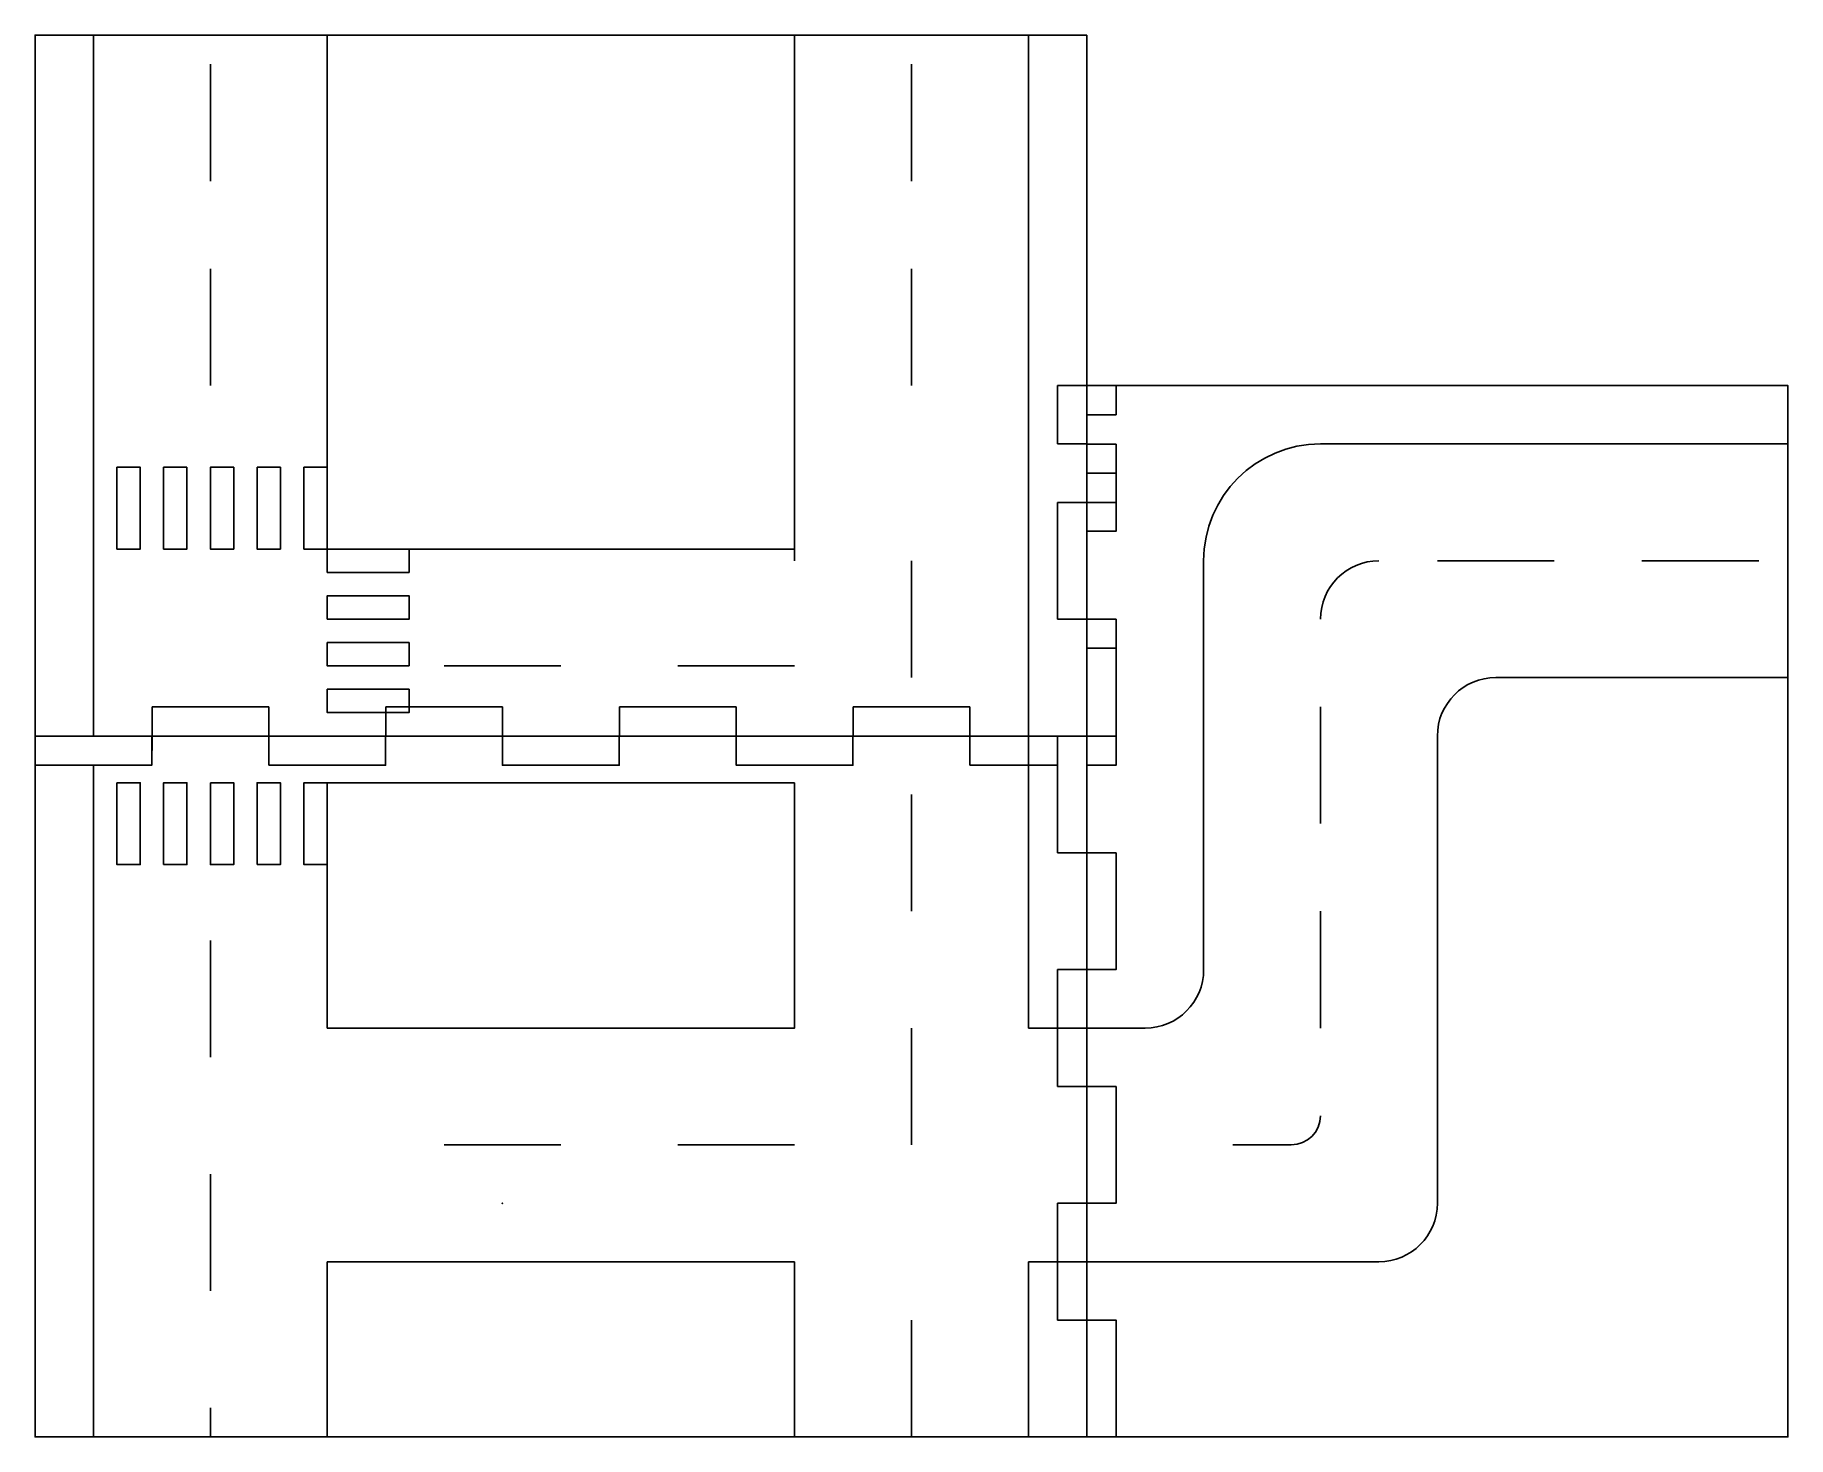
# Model space of a CAD drawing. Header units: millimetres. Extents: x -400 to 1100, y -200 to 1000.
import ezdxf

# ---------------------------------------------------------------- set-up
doc = ezdxf.new("R2010")
doc.units = ezdxf.units.MM
doc.layers.get('0').update_dxf_attribs({"linetype": 'CONTINUOUS'})

msp = doc.modelspace()

# ---------------------------------------------------------------- linework, layer by layer
for p, q in [((-400, 1000), (-400, 400)), ((500, 1000), (-400, 1000)), ((-350, 1000), (-350, 400)), ((-150, 560), (-150, 1000)), ((250, 1000), (250, 550)), ((450, 1000), (450, 400)), ((500, 1000), (500, 700)), ((-250, 975), (-250, 875)), ((350, 975), (350, 875)), ((-250, 800), (-250, 700)), ((350, 800), (350, 700)), ((475, 700), (500, 700)), ((475, 650.1), (475, 700)), ((475, 650.1), (475, 700)), ((475, 700), (500, 700)), ((1100, -200), (1100, 700)), ((475, 650.1), (500, 650.1)), ((475, 650.1), (500, 650.1)), ((500, 600), (500, 650.1)), ((525, 649.9), (500, 649.9)), ((500, 649.9), (500, 624.9)), ((525, 600), (525, 649.9)), ((1100, 650), (700, 650)), ((475, 600), (500, 600)), ((475, 500.1), (475, 600)), ((475, 600), (500, 600)), ((475, 500.1), (475, 600)), ((525, 600), (500, 600)), ((-150, 560), (250, 560)), ((350, 550), (350, 450)), ((600, 550), (600, 300)), ((900, 550), (800, 550)), ((1075, 550), (975, 550)), ((475, 500.1), (500, 500.1)), ((475, 500.1), (500, 500.1)), ((500, 400), (500, 500.1)), ((500, 499.9), (500, 475.1)), ((525, 499.9), (500, 499.9)), ((525, 400), (525, 499.9)), ((50, 460), (-50, 460)), ((250, 460), (150, 460)), ((1100, 450), (850, 450)), ((-299.9, 425), (-200, 425)), ((-299.9, 425), (-299.9, 400)), ((-299.9, 425), (-200, 425)), ((-299.9, 425), (-299.9, 400)), ((-99.9, 425), (0, 425)), ((-99.9, 425), (0, 425)), ((-99.9, 425), (-99.9, 400)), ((-99.9, 425), (-99.9, 400)), ((0, 425), (0, 400)), ((0, 425), (0, 400)), ((100.1, 425), (100.1, 400)), ((100.1, 425), (100.1, 400)), ((100.1, 425), (200, 425)), ((100.1, 425), (200, 425)), ((200, 425), (200, 400)), ((200, 425), (200, 400)), ((300.1, 425), (300.1, 400)), ((300.1, 425), (300.1, 400)), ((300.1, 425), (400, 425)), ((300.1, 425), (400, 425)), ((400, 425), (400, 400)), ((400, 425), (400, 400)), ((700, 425), (700, 325)), ((-400, 375), (-400, 400)), ((-299.9, 400), (-400, 400)), ((-300.1, 400), (-400, 400)), ((-299.9, 400), (-300.1, 375)), ((-300.1, 375), (-300.1, 400)), ((-299.9, 400), (-200, 400)), ((-99.9, 400), (-200, 400)), ((-200, 400), (-200, 375)), ((-80, 400), (-150, 400)), ((-100.1, 375), (-100.1, 400)), ((0, 375), (0, 400)), ((100.1, 400), (0, 400)), ((99.9, 375), (99.9, 400)), ((200, 375), (200, 400)), ((300.1, 400), (200, 400)), ((299.9, 375), (299.9, 400)), ((500, 400), (400, 400)), ((450, 150), (450, 400)), ((475, 300.1), (475, 400)), ((475, 400), (500, 400)), ((475, 400), (500, 400)), ((525, 400), (500, 400)), ((525, 400), (525, 375)), ((800, 400), (800, 300)), ((-400, 375), (-300.1, 375)), ((-400, 375), (-300.1, 375)), ((-350, 375), (-350, -200)), ((-200, 375), (-100.1, 375)), ((0, 375), (99.9, 375)), ((500, 375), (500, 299.9)), ((-150, 360), (250, 360)), ((200, 375), (299.9, 375)), ((350, 350), (350, 250)), ((475, 300.1), (500, 300.1)), ((600, 300), (600, 200)), ((800, 300), (800, 0)), ((525, 299.9), (500, 299.9)), ((525, 200), (525, 299.9)), ((525, 299.9), (525, 200)), ((700, 250), (700, 150)), ((-250, 225), (-250, 125)), ((475, 200), (500, 200)), ((475, 100.1), (475, 200)), ((525, 200), (500, 200)), ((525, 200), (500, 200)), ((500, 99.9), (500, 200)), ((-150, 150), (250, 150)), ((350, 150), (350, 50)), ((450, 150), (500, 150)), ((550, 150), (500, 150)), ((475, 100.1), (500, 100.1)), ((525, 99.9), (500, 99.9)), ((525, 0), (525, 99.9)), ((50, 50), (-50, 50)), ((250, 50), (150, 50)), ((675, 50), (625, 50)), ((-250, 25), (-250, -75)), ((475, -99.9), (475, 0)), ((475, 0), (500, 0)), ((525, 0), (500, 0)), ((-150, -50), (-150, -200)), ((250, -50), (-150, -50)), ((250, -200), (250, -50)), ((450, -50), (450, -200)), ((450, -50), (500, -50)), ((500, -50), (750, -50)), ((750, -50), (650, -50)), ((350, -100), (350, -200)), ((475, -99.9), (500, -99.9)), ((525, -100), (500, -100)), ((525, -200), (525, -100.1)), ((-250, -175), (-250, -200)), ((525, -200), (1100, -200))]:
    msp.add_line(p, q)
for points in [[(500, 1000), (500, 400), (-400, 400), (-400, 1000)], [(525, 200), (525, 299.9), (525, 200), (500, 200), (500, 99.9), (525, 99.9), (525, 0), (500, 0), (500, -100), (525, -100.1), (500, -100), (500, 0), (500, -100), (525, -100), (525, -200), (1100, -200), (1100, 700), (525, 700), (525, 685), (525, 675), (500, 675), (500, 624.9), (525, 624.9), (525, 600), (525, 575.2), (500, 575.2), (500, 475.1), (525, 475.1), (525, 375), (500, 375), (500, 299.9), (525, 299.9)], [(500, -200), (1100, -200), (1100, 700), (500, 700)], [(-330, 630), (-310, 630), (-310, 560), (-330, 560)], [(-270, 630), (-270, 560), (-290, 560), (-290, 630)], [(-230, 560), (-250, 560), (-250, 630), (-230, 630)], [(-210, 630), (-190, 630), (-190, 560), (-210, 560)], [(-170, 630), (-150, 630), (-150, 560), (-170, 560)], [(-80, 560), (-80, 540), (-150, 540), (-150, 560)], [(-150, 500), (-80, 500), (-80, 520), (-150, 520)], [(-80, 460), (-80, 480), (-150, 480), (-150, 460)], [(-80, 440), (-150, 440), (-150, 420), (-80, 420)], [(-200, 425), (-200, 400)], [(-200, 425), (-200, 400)], [(-300.1, 375), (-300.1, 400)], [(-299.9, 400), (-200, 400)], [(-200, 375), (-100.1, 375), (-100.1, 400), (0, 400), (-100.1, 400), (-100.1, 375)], [(-200, 375), (-200, 400)], [(299.9, 400), (400, 400), (299.9, 400), (299.9, 375), (200, 375), (200, 400), (99.9, 400), (99.9, 375), (0, 375), (99.9, 375), (99.9, 400), (200, 400), (200, 375), (299.9, 375)], [(0, 375), (0, 400)], [(400, 375), (400, 400)], [(-400, 375), (-300.1, 375)], [(-400, -200), (-400, 375)], [(500, 299.9), (525, 299.9), (500, 299.9), (500, 375)], [(525, 375), (500, 375)], [(-330, 360), (-310, 360), (-310, 290), (-330, 290)], [(-290, 290), (-270, 290), (-270, 360), (-290, 360)], [(-250, 360), (-250, 290), (-230, 290), (-230, 360)], [(-210, 290), (-210, 360), (-190, 360), (-190, 290)], [(-150, 290), (-150, 360), (-170, 360), (-170, 290)], [(-150, 150), (-150, 360)], [(250, 360), (250, 150)], [(400, 375), (475, 375)], [(475, 375), (475, 300.1)], [(500, 300.1), (475, 300.1)], [(500, 300.1), (500, 200)], [(500, 200), (475, 200), (475, 100.1), (500, 100.1), (475, 100.1), (475, 200)], [(525, 200), (500, 200)], [(500, 200), (500, 99.9)], [(500, 100.1), (500, 0)], [(525, 0), (525, 99.9), (525, 0), (500, 0)], [(500, 99.9), (525, 99.9)], [(500, 0), (475, 0), (475, -99.9), (500, -99.9), (475, -99.9), (475, 0)], [(500, -99.9), (500, -200)], [(525, -200), (525, -100.1)], [(500, -200), (-400, -200)]]:
    msp.add_lwpolyline(points, close=True)
for centre, radius, start, end in [((700, 550), 100, 90, 180), ((750, 500), 50, 90, 180), ((850, 400), 50, 90, 180), ((550, 200), 50, -90, 0), ((675, 75), 25, -90, 0), ((750, 0), 50, -90, 0)]:
    msp.add_arc(centre, radius, start, end)
msp.add_point((0, 0))
msp.add_point((0, 0))
msp.add_point((0, 0))
msp.add_point((0, 0))
msp.add_point((0, 0))
msp.add_point((0, 0))
msp.add_point((0, 0))
msp.add_point((0, 0))
msp.add_point((0, 0))
msp.add_point((0, 0))
msp.add_point((0, 0))
msp.add_point((0, 0))

doc.saveas('drawing.dxf')
